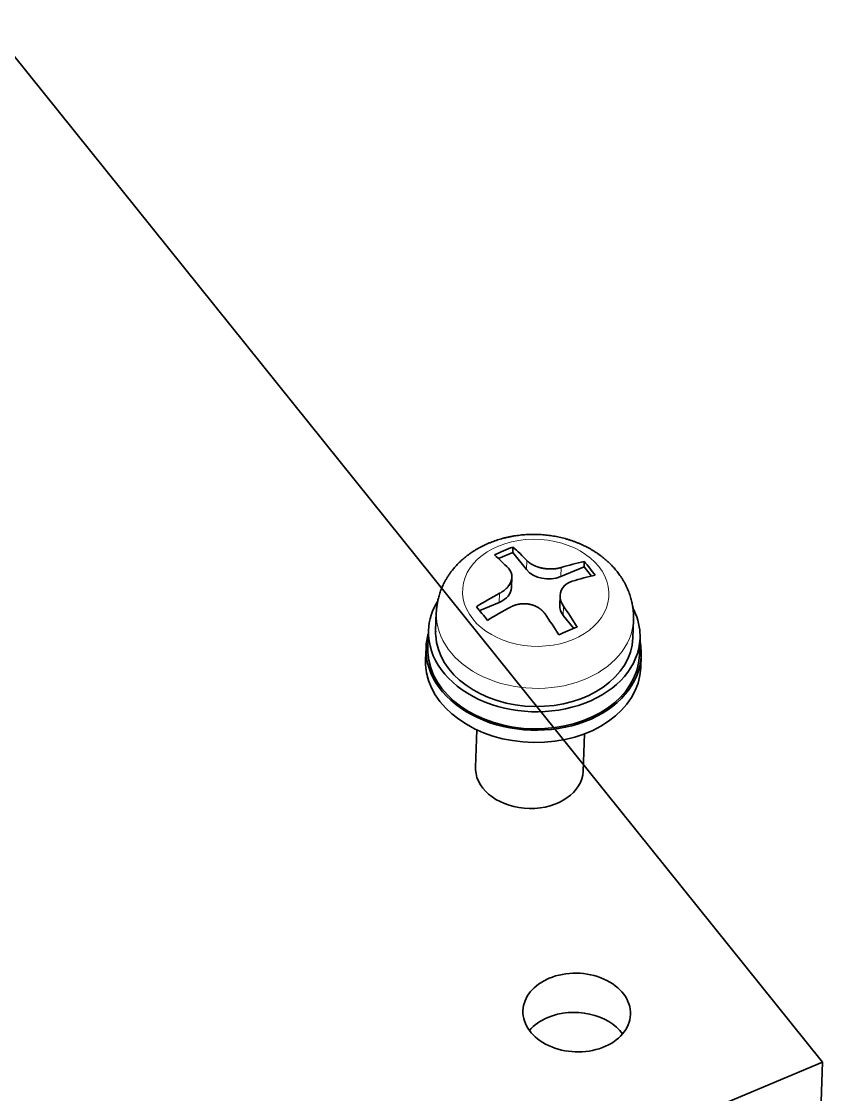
# Model space of a CAD drawing. Extents: x 23 to 417, y 3 to 294.
# Drawn here: x 322.71 to 327.18, y 65.17 to 71.15 of the extents above; entities that cross this region are included whole.
import ezdxf

# ---------------------------------------------------------------- set-up
doc = ezdxf.new("R2010")
doc.units = 0
doc.layers.get('0').update_dxf_attribs({"lineweight": 13})

# ---------------------------------------------------------------- blocks, each defined once
blk = doc.blocks.new('BLOCK4671')
at = {"color": 7, "lineweight": 35}
for p, q in [((17.81, -52.62), (41.126, -81.607)), ((41.126, -81.607), (11.07, -94.185))]:
    blk.add_line(p, q, dxfattribs=at)
at = {"color": 7, "lineweight": 35, "ltscale": 0.027323}
blk.add_line((41.126, -81.607), (41.086, -82.699), dxfattribs=at)
at = {"color": 7, "lineweight": 35}
for centre, start_param, end_param in [((34.273, -80.222), 3.141619, 5.276613), ((34.273, -80.222), 5.276613, 6.283211), ((34.273, -80.222), 0.000026, 3.141619), ((34.233, -81.314), 5.276613, 5.760734), ((34.233, -81.314), 3.664177, 5.276613)]:
    blk.add_ellipse(centre, major_axis=(-1.499, 0.055), ratio=0.730354, start_param=start_param, end_param=end_param, dxfattribs=at)
blk = doc.blocks.new('BLOCK4690')
at = {"color": 7, "lineweight": 35, "ltscale": 0.003776}
blk.add_line((31.986, -77.842), (31.992, -77.691), dxfattribs=at)
at = {"color": 7, "lineweight": 35, "ltscale": 0.010782}
blk.add_line((31.986, -77.842), (31.588, -78.009), dxfattribs=at)
at = {"color": 7, "lineweight": 35, "ltscale": 0.015311}
blk.add_line((31.986, -77.842), (32.37, -78.319), dxfattribs=at)
at = {"color": 7, "lineweight": 13, "ltscale": 0.006348}
for p, q in [((32.37, -78.319), (32.379, -78.066)), ((33.329, -78.513), (33.339, -78.26)), ((31.612, -79.232), (31.621, -78.978)), ((33.394, -79.592), (33.403, -79.338))]:
    blk.add_line(p, q, dxfattribs=at)
at = {"color": 7, "lineweight": 35, "ltscale": 0.017455}
blk.add_line((33.974, -78.244), (33.329, -78.513), dxfattribs=at)
at = {"color": 7, "lineweight": 35, "ltscale": 0.003775}
blk.add_line((33.974, -78.244), (33.979, -78.093), dxfattribs=at)
at = {"color": 7, "lineweight": 35, "ltscale": 0.008175}
blk.add_line((33.974, -78.244), (34.179, -78.499), dxfattribs=at)
at = {"color": 7, "lineweight": 35, "ltscale": 0.007001}
blk.add_line((31.964, -78.532), (31.953, -78.812), dxfattribs=at)
at = {"color": 7, "lineweight": 35, "ltscale": 0.007003}
blk.add_line((33.306, -79.035), (33.295, -79.315), dxfattribs=at)
at = {"color": 7, "lineweight": 35, "ltscale": 0.014817}
blk.add_line((31.612, -79.232), (31.065, -79.461), dxfattribs=at)
at = {"color": 7, "lineweight": 35, "ltscale": 0.012622}
for p, q in [((29.856, -79.516), (29.837, -80.021)), ((35.352, -79.718), (35.334, -80.222))]:
    blk.add_line(p, q, dxfattribs=at)
at = {"color": 7, "lineweight": 35, "ltscale": 0.011679}
blk.add_line((33.394, -79.592), (33.687, -79.956), dxfattribs=at)
at = {"color": 7, "lineweight": 35, "ltscale": 0.011954}
for p, q in [((29.638, -80.014), (29.62, -80.491)), ((35.534, -80.23), (35.516, -80.707))]:
    blk.add_line(p, q, dxfattribs=at)
at = {"color": 7, "lineweight": 35, "ltscale": 0.008538}
for p, q in [((29.57, -80.49), (29.558, -80.831)), ((35.566, -80.709), (35.554, -81.051))]:
    blk.add_line(p, q, dxfattribs=at)
at = {"color": 7, "lineweight": 35, "ltscale": 0.025992}
for p, q in [((30.987, -82.782), (30.949, -83.821)), ((33.985, -82.892), (33.947, -83.931))]:
    blk.add_line(p, q, dxfattribs=at)
at = {"color": 7, "lineweight": 35}
for centre, radius, start, end in [((35.389, -86.532), 9.471, 111.0225, 114.4018), ((27.539, -82.687), 6.693, 43.6729, 48.288), ((27.023, -82.903), 6.693, 43.6729, 48.288), ((31.624, -78.522), 0.34, 358.2673, 45.0784), ((35.633, -85.754), 7.838, 102.1822, 107.0202), ((26.264, -84.612), 10.101, 37.4171, 40.1965), ((31.525, -78.5), 0.441, 318.2217, 355.8076), ((35.94, -86.136), 7.838, 102.1822, 107.0202), ((31.271, -78.294), 0.769, 297.1022, 319.3484), ((33.694, -79.049), 0.388, 135.8387, 177.95), ((33.789, -79.149), 0.527, 105.7482, 135.2544), ((36.918, -88.942), 11.284, 117.9947, 121.7893), ((33.809, -79.039), 0.505, 179.5781, 216.3968), ((23.258, -85.87), 10.101, 37.4171, 40.1965), ((37.225, -89.324), 11.284, 117.9947, 121.7893), ((21.675, -87.437), 14.252, 31.838, 34.6263), ((21.16, -87.652), 14.252, 31.838, 34.6263), ((33.418, -79.647), 1.935, 357.9034, 2.9368), ((37.181, -88.759), 9.471, 111.0225, 114.4018)]:
    blk.add_arc(centre, radius, start, end, dxfattribs=at)
at = {"color": 7, "lineweight": 13}
for centre, major_axis, start_param, end_param in [((32.628, -78.964), (-2.04, 0.075), 3.205817, 9.489002), ((32.604, -79.617), (-2.748, 0.101), 6.283179, 9.424772)]:
    blk.add_ellipse(centre, major_axis=major_axis, ratio=0.730354, start_param=start_param, end_param=end_param, dxfattribs=at)
at = {"color": 7, "lineweight": 35}
for centre, major_axis, start_param, end_param in [((32.971, -78.068), (-0.7, 0.026), 0.564224, 2.13502), ((31.254, -78.787), (-0.7, 0.026), 2.13502, 3.141613), ((32.586, -80.122), (-2.948, 0.108), 5.878295, 6.283179), ((33.995, -79.34), (-0.7, 0.026), 0.00002, 0.564224), ((32.586, -80.122), (-2.948, 0.108), 3.205817, 3.546569), ((32.586, -80.122), (-2.948, 0.108), 6.283179, 9.424772), ((32.586, -80.122), (-2.748, 0.101), 6.283179, 6.347409), ((32.586, -80.122), (-2.948, 0.108), 3.141586, 3.205817), ((32.568, -80.599), (-2.998, 0.11), 6.100931, 6.283179), ((32.586, -80.122), (-2.748, 0.101), 0.064224, 3.141586), ((32.568, -80.599), (-2.998, 0.11), 3.205817, 3.324448), ((32.568, -80.599), (-2.998, 0.11), 6.283179, 9.424772), ((32.568, -80.599), (-2.948, 0.108), 6.283179, 6.347409), ((32.568, -80.599), (-2.948, 0.108), 0.064224, 3.141586), ((32.568, -80.599), (-2.998, 0.11), 3.141586, 3.205817), ((32.556, -80.941), (-2.998, 0.11), 6.283179, 6.347409), ((32.556, -80.941), (-2.998, 0.11), 0.064224, 3.141586), ((32.448, -83.876), (-1.499, 0.055), 6.283179, 6.347409), ((32.448, -83.876), (-1.499, 0.055), 0.064224, 3.141586)]:
    blk.add_ellipse(centre, major_axis=major_axis, ratio=0.730354, start_param=start_param, end_param=end_param, dxfattribs=at)
for points, degree, knots in [([(35.351, -79.548), (35.349, -79.509), (35.343, -79.431), (35.326, -79.312), (35.304, -79.208), (35.281, -79.119), (35.259, -79.047), (35.235, -78.975), (35.21, -78.911), (35.182, -78.845), (35.15, -78.775), (35.11, -78.697), (35.067, -78.621), (35.022, -78.549), (34.966, -78.466), (34.897, -78.374), (34.822, -78.284), (34.753, -78.209), (34.692, -78.148), (34.63, -78.089), (34.565, -78.033), (34.5, -77.979), (34.433, -77.928), (34.365, -77.878), (34.295, -77.831), (34.223, -77.787), (34.15, -77.744), (34.076, -77.703), (34.001, -77.665), (33.924, -77.628), (33.847, -77.594), (33.768, -77.562), (33.689, -77.532), (33.609, -77.505), (33.529, -77.479), (33.448, -77.456), (33.367, -77.435), (33.285, -77.416), (33.202, -77.399), (33.118, -77.384), (33.035, -77.371), (32.951, -77.36), (32.867, -77.351), (32.782, -77.345), (32.697, -77.341), (32.613, -77.338), (32.528, -77.338), (32.443, -77.34), (32.359, -77.344), (32.274, -77.35), (32.19, -77.359), (32.106, -77.369), (32.021, -77.382), (31.935, -77.397), (31.847, -77.415), (31.76, -77.436), (31.677, -77.458), (31.598, -77.481), (31.522, -77.505), (31.447, -77.532), (31.371, -77.561), (31.294, -77.593), (31.217, -77.627), (31.141, -77.664), (31.065, -77.704), (30.988, -77.747), (30.912, -77.793), (30.837, -77.842), (30.767, -77.891), (30.7, -77.942), (30.637, -77.993), (30.576, -78.045), (30.518, -78.098), (30.465, -78.15), (30.415, -78.202), (30.367, -78.256), (30.324, -78.307), (30.279, -78.364), (30.232, -78.426), (30.183, -78.499), (30.137, -78.573), (30.096, -78.646), (30.06, -78.715), (30.029, -78.78), (30.002, -78.844), (29.976, -78.909), (29.953, -78.977), (29.931, -79.046), (29.909, -79.127), (29.889, -79.22), (29.872, -79.322), (29.861, -79.421), (29.857, -79.485), (29.856, -79.516)], 3, [0, 0, 0, 0, 0.117201, 0.234474, 0.359961, 0.435336, 0.510771, 0.586273, 0.661845, 0.715914, 0.803385, 0.890976, 0.978692, 1.066536, 1.145524, 1.278638, 1.412106, 1.497826, 1.583705, 1.669748, 1.755957, 1.839896, 1.923996, 2.008264, 2.092704, 2.176905, 2.261277, 2.345817, 2.430517, 2.515223, 2.600081, 2.685093, 2.770243, 2.854033, 2.937942, 3.021969, 3.106109, 3.190584, 3.275153, 3.3598, 3.444515, 3.529145, 3.613818, 3.698519, 3.783235, 3.867949, 3.952651, 4.037328, 4.121965, 4.206682, 4.291334, 4.375911, 4.460396, 4.549777, 4.639034, 4.728156, 4.817139, 4.897055, 4.976845, 5.056501, 5.136024, 5.220715, 5.305246, 5.389609, 5.473803, 5.563336, 5.652678, 5.74183, 5.830798, 5.911843, 5.992741, 6.073493, 6.154104, 6.226029, 6.297847, 6.369562, 6.441177, 6.499419, 6.587185, 6.674822, 6.762332, 6.84972, 6.924847, 6.99507, 7.065232, 7.135337, 7.205387, 7.278836, 7.352237, 7.458746, 7.565195, 7.660941, 7.756665, 7.756665, 7.756665, 7.756665]), ([(33.339, -78.26), (33.291, -78.274), (33.254, -78.282), (33.221, -78.288), (33.132, -78.3), (33.067, -78.302), (33.029, -78.302), (32.922, -78.298), (32.837, -78.285), (32.785, -78.275), (32.702, -78.254), (32.609, -78.218), (32.581, -78.205), (32.537, -78.184), (32.484, -78.151), (32.473, -78.144), (32.45, -78.128), (32.426, -78.109), (32.413, -78.098), (32.398, -78.085), (32.382, -78.069), (32.381, -78.068), (32.38, -78.067), (32.379, -78.066)], 5, [0, 0, 0, 0, 0, 0, 0.70424, 0.70424, 0.70424, 2.163758, 2.163758, 2.163758, 5.051551, 5.051551, 5.051551, 6.528882, 6.528882, 6.528882, 6.889033, 6.889033, 6.889033, 7.249184, 7.249184, 7.249184, 7.273808, 7.273808, 7.273808, 7.273808, 7.273808, 7.273808]), ([(31.928, -79.36), (31.972, -79.337), (32.008, -79.323), (32.039, -79.311), (32.129, -79.283), (32.194, -79.274), (32.233, -79.27), (32.341, -79.265), (32.428, -79.276), (32.48, -79.286), (32.562, -79.308), (32.654, -79.351), (32.683, -79.366), (32.734, -79.397), (32.797, -79.45), (32.82, -79.471), (32.847, -79.499), (32.878, -79.54), (32.881, -79.545), (32.885, -79.549), (32.888, -79.554)], 5, [0, 0, 0, 0, 0, 0, 0.649957, 0.649957, 0.649957, 2.110571, 2.110571, 2.110571, 4.999553, 4.999553, 4.999553, 6.467536, 6.467536, 6.467536, 7.187722, 7.187722, 7.187722, 7.269131, 7.269131, 7.269131, 7.269131, 7.269131, 7.269131])]:
    blk.add_open_spline(points, degree=degree, knots=knots, dxfattribs=at)

msp = doc.modelspace()

# ---------------------------------------------------------------- block references
at = {"lineweight": 0, "xscale": 0.2, "yscale": 0.2, "zscale": 0.2}
for name, p in [('BLOCK4690', (319.0553, 83.7556)), ('BLOCK4671', (318.9545, 81.6691))]:
    msp.add_blockref(name, p, dxfattribs=at)

doc.saveas('drawing.dxf')
